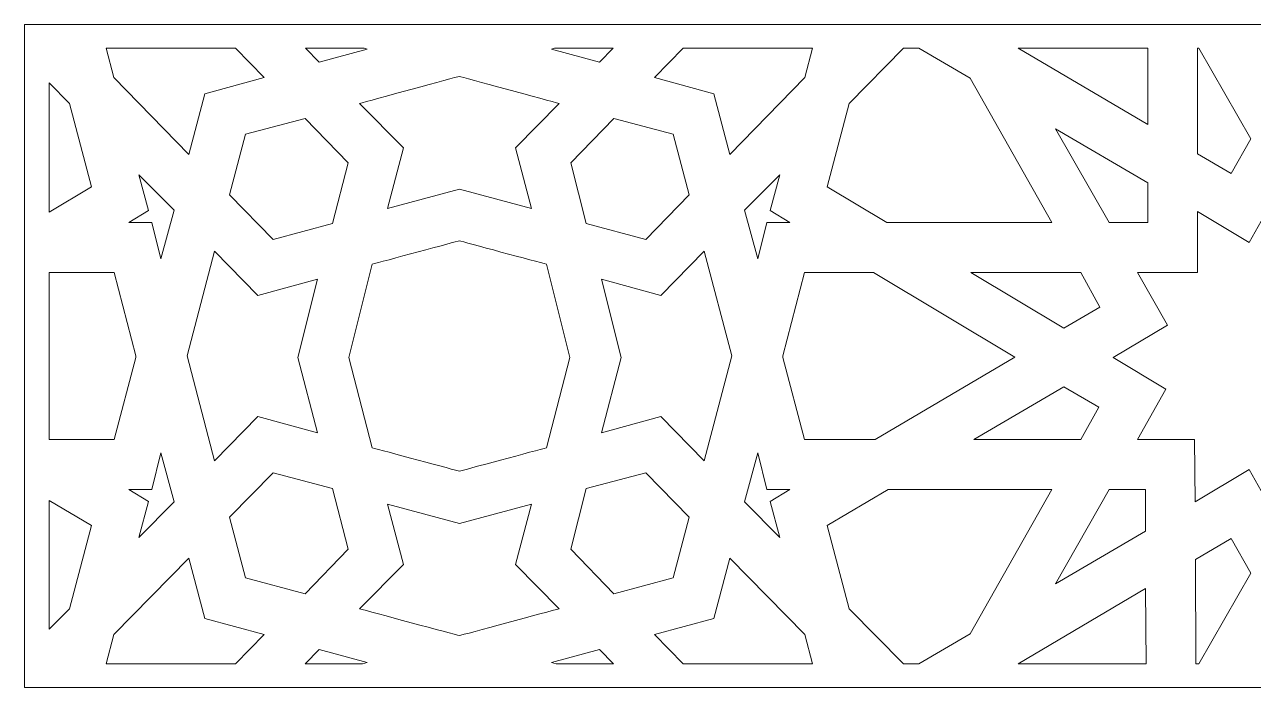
# Model space of a CAD drawing. Header units: millimetres. Extents: x -1689 to 1282, y -352 to 737.
# Drawn here: x 147.4 to 277.2, y -162.8 to -92.8 of the extents above; entities that cross this region are included whole.
import ezdxf

# ---------------------------------------------------------------- set-up
doc = ezdxf.new("R2010")
doc.units = ezdxf.units.MM
doc.header["$MEASUREMENT"] = 0
doc.layers.add('layer 1', color=7, linetype='Continuous')

msp = doc.modelspace()

# ---------------------------------------------------------------- linework, layer by layer
at = {"layer": 'layer 1', "color": 240, "lineweight": 18}
for points, knots in [([(412.3958, -92.8069), (412.3958, -92.8069), (147.3958, -92.8069), (147.3958, -92.8069), (147.3958, -92.8069), (147.3958, -92.8069), (147.3958, -162.8069), (147.3958, -162.8069), (147.3958, -162.8069), (147.3958, -162.8069), (412.3958, -162.8069), (412.3958, -162.8069), (412.3958, -162.8069), (412.3958, -162.8069), (412.3958, -92.8069), (412.3958, -92.8069)], [0, 0, 0, 0, 0.2, 0.2, 0.2, 0.2, 0.4, 0.4, 0.4, 0.4, 0.6, 0.6, 0.6, 0.6, 1, 1, 1, 1]), ([(156.0141, -95.3069), (156.0141, -95.3069), (169.6646, -95.3069), (169.6646, -95.3069), (169.6646, -95.3069), (169.6646, -95.3069), (172.7191, -98.3963), (172.7191, -98.3963), (172.7191, -98.3963), (172.7191, -98.3963), (166.4383, -100.1253), (166.4383, -100.1253), (166.4383, -100.1253), (166.4383, -100.1253), (164.7473, -106.5119), (164.7473, -106.5119), (164.7473, -106.5119), (164.7473, -106.5119), (156.8237, -98.3963), (156.8237, -98.3963), (156.8237, -98.3963), (156.8237, -98.3963), (156.0141, -95.3069), (156.0141, -95.3069)], [0, 0, 0, 0, 0.14285714, 0.14285714, 0.14285714, 0.14285714, 0.28571429, 0.28571429, 0.28571429, 0.28571429, 0.42857143, 0.42857143, 0.42857143, 0.42857143, 0.57142857, 0.57142857, 0.57142857, 0.57142857, 0.71428571, 0.71428571, 0.71428571, 0.71428571, 1, 1, 1, 1]), ([(177.0704, -95.3069), (177.0704, -95.3069), (183.258, -95.3069), (183.258, -95.3069), (183.258, -95.3069), (183.258, -95.3069), (183.5895, -95.3969), (183.5895, -95.3969), (183.5895, -95.3969), (183.5895, -95.3969), (178.5167, -96.7731), (178.5167, -96.7731), (178.5167, -96.7731), (178.5167, -96.7731), (177.0704, -95.3069), (177.0704, -95.3069)], [0, 0, 0, 0, 0.2, 0.2, 0.2, 0.2, 0.4, 0.4, 0.4, 0.4, 0.6, 0.6, 0.6, 0.6, 1, 1, 1, 1]), ([(203.3844, -95.3069), (203.3844, -95.3069), (209.5719, -95.3069), (209.5719, -95.3069), (209.5719, -95.3069), (209.5719, -95.3069), (208.1257, -96.7731), (208.1257, -96.7731), (208.1257, -96.7731), (208.1257, -96.7731), (203.0529, -95.3969), (203.0529, -95.3969), (203.0529, -95.3969), (203.0529, -95.3969), (203.3844, -95.3069), (203.3844, -95.3069)], [0, 0, 0, 0, 0.2, 0.2, 0.2, 0.2, 0.4, 0.4, 0.4, 0.4, 0.6, 0.6, 0.6, 0.6, 1, 1, 1, 1]), ([(216.9777, -95.3069), (216.9777, -95.3069), (230.628, -95.3069), (230.628, -95.3069), (230.628, -95.3069), (230.628, -95.3069), (229.8184, -98.3963), (229.8184, -98.3963), (229.8184, -98.3963), (229.8184, -98.3963), (221.895, -106.5119), (221.895, -106.5119), (221.895, -106.5119), (221.895, -106.5119), (220.2042, -100.1253), (220.2042, -100.1253), (220.2042, -100.1253), (220.2042, -100.1253), (213.9232, -98.3963), (213.9232, -98.3963), (213.9232, -98.3963), (213.9232, -98.3963), (216.9777, -95.3069), (216.9777, -95.3069)], [0, 0, 0, 0, 0.14285714, 0.14285714, 0.14285714, 0.14285714, 0.28571429, 0.28571429, 0.28571429, 0.28571429, 0.42857143, 0.42857143, 0.42857143, 0.42857143, 0.57142857, 0.57142857, 0.57142857, 0.57142857, 0.71428571, 0.71428571, 0.71428571, 0.71428571, 1, 1, 1, 1]), ([(240.2465, -95.3069), (240.2465, -95.3069), (241.8615, -95.3069), (241.8615, -95.3069), (241.8615, -95.3069), (241.8615, -95.3069), (247.2596, -98.4491), (247.2596, -98.4491), (247.2596, -98.4491), (247.2596, -98.4491), (255.9078, -113.6927), (255.9078, -113.6927), (255.9078, -113.6927), (255.9078, -113.6927), (238.4666, -113.6927), (238.4666, -113.6927), (238.4666, -113.6927), (238.4666, -113.6927), (232.186, -109.9523), (232.186, -109.9523), (232.186, -109.9523), (232.186, -109.9523), (234.5052, -101.1485), (234.5052, -101.1485), (234.5052, -101.1485), (234.5052, -101.1485), (240.2465, -95.3069), (240.2465, -95.3069)], [0, 0, 0, 0, 0.125, 0.125, 0.125, 0.125, 0.25, 0.25, 0.25, 0.25, 0.375, 0.375, 0.375, 0.375, 0.5, 0.5, 0.5, 0.5, 0.625, 0.625, 0.625, 0.625, 0.75, 0.75, 0.75, 0.75, 1, 1, 1, 1]), ([(252.3341, -95.3069), (252.3341, -95.3069), (266.0536, -95.3069), (266.0536, -95.3069), (266.0536, -95.3069), (266.0536, -95.3069), (266.0536, -103.3715), (266.0536, -103.3715), (266.0536, -103.3715), (266.0536, -103.3715), (252.3341, -95.3069), (252.3341, -95.3069)], [0, 0, 0, 0, 0.25, 0.25, 0.25, 0.25, 0.5, 0.5, 0.5, 0.5, 1, 1, 1, 1]), ([(271.2718, -95.3069), (271.2718, -95.3069), (271.4423, -95.3069), (271.4423, -95.3069), (271.4423, -95.3069), (271.4423, -95.3069), (276.9244, -104.8889), (276.9244, -104.8889), (276.9244, -104.8889), (276.9244, -104.8889), (274.8468, -108.5233), (274.8468, -108.5233), (274.8468, -108.5233), (274.8468, -108.5233), (271.2718, -106.4591), (271.2718, -106.4591), (271.2718, -106.4591), (271.2718, -106.4591), (271.2718, -95.3069), (271.2718, -95.3069)], [0, 0, 0, 0, 0.16666667, 0.16666667, 0.16666667, 0.16666667, 0.33333333, 0.33333333, 0.33333333, 0.33333333, 0.5, 0.5, 0.5, 0.5, 0.66666667, 0.66666667, 0.66666667, 0.66666667, 1, 1, 1, 1]), ([(152.1373, -101.1485), (152.1373, -101.1485), (154.4563, -109.9523), (154.4563, -109.9523), (154.4563, -109.9523), (154.4563, -109.9523), (149.9959, -112.6087), (149.9959, -112.6087), (149.9959, -112.6087), (149.9959, -112.6087), (149.9959, -98.9697), (149.9959, -98.9697), (149.9959, -98.9697), (149.9959, -98.9697), (152.1373, -101.1485), (152.1373, -101.1485)], [0, 0, 0, 0, 0.2, 0.2, 0.2, 0.2, 0.4, 0.4, 0.4, 0.4, 0.6, 0.6, 0.6, 0.6, 1, 1, 1, 1]), ([(203.8743, -101.1485), (203.8743, -101.1485), (199.2363, -105.8239), (199.2363, -105.8239), (199.2363, -105.8239), (199.2363, -105.8239), (200.9273, -112.2283), (200.9273, -112.2283), (200.9273, -112.2283), (200.9273, -112.2283), (193.3211, -110.1817), (193.3211, -110.1817), (193.3211, -110.1817), (193.3211, -110.1817), (185.7153, -112.2283), (185.7153, -112.2283), (185.7153, -112.2283), (185.7153, -112.2283), (187.4061, -105.8239), (187.4061, -105.8239), (187.4061, -105.8239), (187.4061, -105.8239), (182.7681, -101.1485), (182.7681, -101.1485)], [0, 0, 0, 0, 0.14285714, 0.14285714, 0.14285714, 0.14285714, 0.28571429, 0.28571429, 0.28571429, 0.28571429, 0.42857143, 0.42857143, 0.42857143, 0.42857143, 0.57142857, 0.57142857, 0.57142857, 0.57142857, 0.71428571, 0.71428571, 0.71428571, 0.71428571, 1, 1, 1, 1]), ([(177.0189, -102.7365), (177.0189, -102.7365), (181.5603, -107.3941), (181.5603, -107.3941), (181.5603, -107.3941), (181.5603, -107.3941), (179.9177, -113.7985), (179.9177, -113.7985), (179.9177, -113.7985), (179.9177, -113.7985), (173.6369, -115.5099), (173.6369, -115.5099), (173.6369, -115.5099), (173.6369, -115.5099), (169.0471, -110.7991), (169.0471, -110.7991), (169.0471, -110.7991), (169.0471, -110.7991), (170.7379, -104.3949), (170.7379, -104.3949), (170.7379, -104.3949), (170.7379, -104.3949), (177.0189, -102.7365), (177.0189, -102.7365)], [0, 0, 0, 0, 0.14285714, 0.14285714, 0.14285714, 0.14285714, 0.28571429, 0.28571429, 0.28571429, 0.28571429, 0.42857143, 0.42857143, 0.42857143, 0.42857143, 0.57142857, 0.57142857, 0.57142857, 0.57142857, 0.71428571, 0.71428571, 0.71428571, 0.71428571, 1, 1, 1, 1]), ([(215.9044, -104.3949), (215.9044, -104.3949), (217.5952, -110.7991), (217.5952, -110.7991), (217.5952, -110.7991), (217.5952, -110.7991), (213.0054, -115.5099), (213.0054, -115.5099), (213.0054, -115.5099), (213.0054, -115.5099), (206.7247, -113.7985), (206.7247, -113.7985), (206.7247, -113.7985), (206.7247, -113.7985), (205.0821, -107.3941), (205.0821, -107.3941), (205.0821, -107.3941), (205.0821, -107.3941), (209.6237, -102.7365), (209.6237, -102.7365), (209.6237, -102.7365), (209.6237, -102.7365), (215.9044, -104.3949), (215.9044, -104.3949)], [0, 0, 0, 0, 0.14285714, 0.14285714, 0.14285714, 0.14285714, 0.28571429, 0.28571429, 0.28571429, 0.28571429, 0.42857143, 0.42857143, 0.42857143, 0.42857143, 0.57142857, 0.57142857, 0.57142857, 0.57142857, 0.71428571, 0.71428571, 0.71428571, 0.71428571, 1, 1, 1, 1]), ([(266.0536, -109.5113), (266.0536, -109.5113), (266.0536, -113.6927), (266.0536, -113.6927), (266.0536, -113.6927), (266.0536, -113.6927), (261.9472, -113.6927), (261.9472, -113.6927), (261.9472, -113.6927), (261.9472, -113.6927), (256.2944, -103.8127), (256.2944, -103.8127), (256.2944, -103.8127), (256.2944, -103.8127), (266.0536, -109.5113), (266.0536, -109.5113)], [0, 0, 0, 0, 0.2, 0.2, 0.2, 0.2, 0.4, 0.4, 0.4, 0.4, 0.6, 0.6, 0.6, 0.6, 1, 1, 1, 1]), ([(159.4809, -108.6821), (159.4809, -108.6821), (163.2013, -112.4223), (163.2013, -112.4223), (163.2013, -112.4223), (163.2013, -112.4223), (161.8001, -117.5387), (161.8001, -117.5387), (161.8001, -117.5387), (161.8001, -117.5387), (160.8337, -113.6927), (160.8337, -113.6927), (160.8337, -113.6927), (160.8337, -113.6927), (158.4181, -113.6927), (158.4181, -113.6927), (158.4181, -113.6927), (158.4181, -113.6927), (160.4955, -112.4577), (160.4955, -112.4577), (160.4955, -112.4577), (160.4955, -112.4577), (159.4809, -108.6821), (159.4809, -108.6821)], [0, 0, 0, 0, 0.14285714, 0.14285714, 0.14285714, 0.14285714, 0.28571429, 0.28571429, 0.28571429, 0.28571429, 0.42857143, 0.42857143, 0.42857143, 0.42857143, 0.57142857, 0.57142857, 0.57142857, 0.57142857, 0.71428571, 0.71428571, 0.71428571, 0.71428571, 1, 1, 1, 1]), ([(226.1468, -112.4577), (226.1468, -112.4577), (228.2242, -113.6927), (228.2242, -113.6927), (228.2242, -113.6927), (228.2242, -113.6927), (225.8086, -113.6927), (225.8086, -113.6927), (225.8086, -113.6927), (225.8086, -113.6927), (224.8422, -117.5387), (224.8422, -117.5387), (224.8422, -117.5387), (224.8422, -117.5387), (223.4412, -112.4223), (223.4412, -112.4223), (223.4412, -112.4223), (223.4412, -112.4223), (227.1614, -108.6821), (227.1614, -108.6821), (227.1614, -108.6821), (227.1614, -108.6821), (226.1468, -112.4577), (226.1468, -112.4577)], [0, 0, 0, 0, 0.14285714, 0.14285714, 0.14285714, 0.14285714, 0.28571429, 0.28571429, 0.28571429, 0.28571429, 0.42857143, 0.42857143, 0.42857143, 0.42857143, 0.57142857, 0.57142857, 0.57142857, 0.57142857, 0.71428571, 0.71428571, 0.71428571, 0.71428571, 1, 1, 1, 1]), ([(291.7084, -131.0531), (291.7084, -131.0531), (294.8488, -136.6107), (294.8488, -136.6107), (294.8488, -136.6107), (294.8488, -136.6107), (288.568, -136.6107), (288.568, -136.6107), (288.568, -136.6107), (288.568, -136.6107), (288.568, -143.0503), (288.568, -143.0503), (288.568, -143.0503), (288.568, -143.0503), (283.0602, -139.8041), (283.0602, -139.8041), (283.0602, -139.8041), (283.0602, -139.8041), (279.9198, -145.4145), (279.9198, -145.4145), (279.9198, -145.4145), (279.9198, -145.4145), (276.731, -139.8041), (276.731, -139.8041), (276.731, -139.8041), (276.731, -139.8041), (271.03, -143.1915), (271.03, -143.1915), (271.03, -143.1915), (271.03, -143.1915), (270.9814, -136.6107), (270.9814, -136.6107), (270.9814, -136.6107), (270.9814, -136.6107), (264.9426, -136.6107), (264.9426, -136.6107), (264.9426, -136.6107), (264.9426, -136.6107), (267.9378, -131.3001), (267.9378, -131.3001), (267.9378, -131.3001), (267.9378, -131.3001), (262.3818, -127.9481), (262.3818, -127.9481), (262.3818, -127.9481), (262.3818, -127.9481), (268.1312, -124.5607), (268.1312, -124.5607), (268.1312, -124.5607), (268.1312, -124.5607), (264.9426, -119.0031), (264.9426, -119.0031), (264.9426, -119.0031), (264.9426, -119.0031), (271.2718, -119.0031), (271.2718, -119.0031), (271.2718, -119.0031), (271.2718, -119.0031), (271.2718, -112.5635), (271.2718, -112.5635), (271.2718, -112.5635), (271.2718, -112.5635), (276.7312, -115.8097), (276.7312, -115.8097), (276.7312, -115.8097), (276.7312, -115.8097), (279.92, -110.1993), (279.92, -110.1993), (279.92, -110.1993), (279.92, -110.1993), (283.0604, -115.8097), (283.0604, -115.8097), (283.0604, -115.8097), (283.0604, -115.8097), (288.5682, -112.5635), (288.5682, -112.5635), (288.5682, -112.5635), (288.5682, -112.5635), (288.568, -119.0031), (288.568, -119.0031), (288.568, -119.0031), (288.568, -119.0031), (294.8488, -119.0031), (294.8488, -119.0031), (294.8488, -119.0031), (294.8488, -119.0031), (291.7084, -124.5607), (291.7084, -124.5607), (291.7084, -124.5607), (291.7084, -124.5607), (296.9266, -127.9481), (296.9266, -127.9481), (296.9266, -127.9481), (296.9266, -127.9481), (291.7084, -131.0531), (291.7084, -131.0531)], [0, 0, 0, 0, 0.04, 0.04, 0.04, 0.04, 0.08, 0.08, 0.08, 0.08, 0.12, 0.12, 0.12, 0.12, 0.16, 0.16, 0.16, 0.16, 0.2, 0.2, 0.2, 0.2, 0.24, 0.24, 0.24, 0.24, 0.28, 0.28, 0.28, 0.28, 0.32, 0.32, 0.32, 0.32, 0.36, 0.36, 0.36, 0.36, 0.4, 0.4, 0.4, 0.4, 0.44, 0.44, 0.44, 0.44, 0.48, 0.48, 0.48, 0.48, 0.52, 0.52, 0.52, 0.52, 0.56, 0.56, 0.56, 0.56, 0.6, 0.6, 0.6, 0.6, 0.64, 0.64, 0.64, 0.64, 0.68, 0.68, 0.68, 0.68, 0.72, 0.72, 0.72, 0.72, 0.76, 0.76, 0.76, 0.76, 0.8, 0.8, 0.8, 0.8, 0.84, 0.84, 0.84, 0.84, 0.88, 0.88, 0.88, 0.88, 0.92, 0.92, 0.92, 0.92, 1, 1, 1, 1]), ([(178.3233, -119.6911), (178.3233, -119.6911), (176.2457, -127.9481), (176.2457, -127.9481), (176.2457, -127.9481), (176.2457, -127.9481), (178.3233, -135.9227), (178.3233, -135.9227), (178.3233, -135.9227), (178.3233, -135.9227), (172.0423, -134.1937), (172.0423, -134.1937), (172.0423, -134.1937), (172.0423, -134.1937), (167.4527, -138.8689), (167.4527, -138.8689), (167.4527, -138.8689), (167.4527, -138.8689), (164.5541, -127.8069), (164.5541, -127.8069), (164.5541, -127.8069), (164.5541, -127.8069), (167.4527, -116.7449), (167.4527, -116.7449), (167.4527, -116.7449), (167.4527, -116.7449), (172.0423, -121.4201), (172.0423, -121.4201), (172.0423, -121.4201), (172.0423, -121.4201), (178.3233, -119.6911), (178.3233, -119.6911)], [0, 0, 0, 0, 0.11111111, 0.11111111, 0.11111111, 0.11111111, 0.22222222, 0.22222222, 0.22222222, 0.22222222, 0.33333333, 0.33333333, 0.33333333, 0.33333333, 0.44444444, 0.44444444, 0.44444444, 0.44444444, 0.55555556, 0.55555556, 0.55555556, 0.55555556, 0.66666667, 0.66666667, 0.66666667, 0.66666667, 0.77777778, 0.77777778, 0.77777778, 0.77777778, 1, 1, 1, 1]), ([(184.1209, -118.1209), (185.0387, -117.8739), (193.0489, -115.7039), (193.3211, -115.6333), (193.3211, -115.6333), (193.6907, -115.7391), (201.6027, -117.8739), (202.5213, -118.1209)], [0, 0, 0, 0, 0.33333333, 0.33333333, 0.33333333, 0.33333333, 1, 1, 1, 1]), ([(222.0884, -127.8069), (222.0884, -127.8069), (219.1896, -138.8689), (219.1896, -138.8689), (219.1896, -138.8689), (219.1896, -138.8689), (214.6, -134.1937), (214.6, -134.1937), (214.6, -134.1937), (214.6, -134.1937), (208.3193, -135.9227), (208.3193, -135.9227), (208.3193, -135.9227), (208.3193, -135.9227), (210.3966, -127.9481), (210.3966, -127.9481), (210.3966, -127.9481), (210.3966, -127.9481), (208.3193, -119.6911), (208.3193, -119.6911), (208.3193, -119.6911), (208.3193, -119.6911), (214.6, -121.4201), (214.6, -121.4201), (214.6, -121.4201), (214.6, -121.4201), (219.1896, -116.7449), (219.1896, -116.7449), (219.1896, -116.7449), (219.1896, -116.7449), (222.0884, -127.8069), (222.0884, -127.8069)], [0, 0, 0, 0, 0.11111111, 0.11111111, 0.11111111, 0.11111111, 0.22222222, 0.22222222, 0.22222222, 0.22222222, 0.33333333, 0.33333333, 0.33333333, 0.33333333, 0.44444444, 0.44444444, 0.44444444, 0.44444444, 0.55555556, 0.55555556, 0.55555556, 0.55555556, 0.66666667, 0.66666667, 0.66666667, 0.66666667, 0.77777778, 0.77777778, 0.77777778, 0.77777778, 1, 1, 1, 1]), ([(156.8721, -119.0031), (156.8721, -119.0031), (159.1427, -127.8069), (159.1427, -127.8069), (159.1427, -127.8069), (159.1427, -127.8069), (159.1427, -127.9481), (159.1427, -127.9481), (159.1427, -127.9481), (159.1427, -127.9481), (156.8721, -136.6107), (156.8721, -136.6107), (156.8721, -136.6107), (156.8721, -136.6107), (149.9959, -136.6107), (149.9959, -136.6107), (149.9959, -136.6107), (149.9959, -136.6107), (149.9959, -119.0031), (149.9959, -119.0031), (149.9959, -119.0031), (149.9959, -119.0031), (156.8721, -119.0031), (156.8721, -119.0031)], [0, 0, 0, 0, 0.14285714, 0.14285714, 0.14285714, 0.14285714, 0.28571429, 0.28571429, 0.28571429, 0.28571429, 0.42857143, 0.42857143, 0.42857143, 0.42857143, 0.57142857, 0.57142857, 0.57142857, 0.57142857, 0.71428571, 0.71428571, 0.71428571, 0.71428571, 1, 1, 1, 1]), ([(184.1209, -137.4929), (184.1209, -137.4929), (181.6569, -127.9481), (181.6569, -127.9481), (181.6569, -127.9481), (181.6569, -127.9481), (184.1209, -118.1209), (184.1209, -118.1209)], [0, 0, 0, 0, 0.33333333, 0.33333333, 0.33333333, 0.33333333, 1, 1, 1, 1]), ([(251.9946, -127.9127), (251.9946, -127.9127), (237.2588, -136.6107), (237.2588, -136.6107), (237.2588, -136.6107), (237.2588, -136.6107), (229.7702, -136.6107), (229.7702, -136.6107), (229.7702, -136.6107), (229.7702, -136.6107), (227.4996, -127.9481), (227.4996, -127.9481), (227.4996, -127.9481), (227.4996, -127.9481), (227.4996, -127.8069), (227.4996, -127.8069), (227.4996, -127.8069), (227.4996, -127.8069), (229.7702, -119.0031), (229.7702, -119.0031), (229.7702, -119.0031), (229.7702, -119.0031), (237.0656, -119.0031), (237.0656, -119.0031), (237.0656, -119.0031), (237.0656, -119.0031), (251.9946, -127.9127), (251.9946, -127.9127)], [0, 0, 0, 0, 0.125, 0.125, 0.125, 0.125, 0.25, 0.25, 0.25, 0.25, 0.375, 0.375, 0.375, 0.375, 0.5, 0.5, 0.5, 0.5, 0.625, 0.625, 0.625, 0.625, 0.75, 0.75, 0.75, 0.75, 1, 1, 1, 1]), ([(258.9518, -119.0031), (258.9518, -119.0031), (260.981, -122.6375), (260.981, -122.6375), (260.981, -122.6375), (260.981, -122.6375), (257.164, -124.8605), (257.164, -124.8605), (257.164, -124.8605), (257.164, -124.8605), (247.3564, -119.0031), (247.3564, -119.0031), (247.3564, -119.0031), (247.3564, -119.0031), (258.9518, -119.0031), (258.9518, -119.0031)], [0, 0, 0, 0, 0.2, 0.2, 0.2, 0.2, 0.4, 0.4, 0.4, 0.4, 0.6, 0.6, 0.6, 0.6, 1, 1, 1, 1]), ([(260.884, -133.2233), (260.884, -133.2233), (258.9518, -136.6107), (258.9518, -136.6107), (258.9518, -136.6107), (258.9518, -136.6107), (247.6464, -136.6107), (247.6464, -136.6107), (247.6464, -136.6107), (247.6464, -136.6107), (257.1642, -131.0531), (257.1642, -131.0531), (257.1642, -131.0531), (257.1642, -131.0531), (260.884, -133.2233), (260.884, -133.2233)], [0, 0, 0, 0, 0.2, 0.2, 0.2, 0.2, 0.4, 0.4, 0.4, 0.4, 0.6, 0.6, 0.6, 0.6, 1, 1, 1, 1]), ([(202.5213, -137.4929), (201.6045, -137.7399), (193.5879, -139.9099), (193.3217, -139.9805), (193.3217, -139.9805), (193.0869, -139.9099), (185.0393, -137.7399), (184.1209, -137.4929)], [0, 0, 0, 0, 0.33333333, 0.33333333, 0.33333333, 0.33333333, 1, 1, 1, 1]), ([(163.2013, -143.1915), (163.2013, -143.1915), (159.4809, -146.9847), (159.4809, -146.9847), (159.4809, -146.9847), (159.4809, -146.9847), (160.4955, -143.1561), (160.4955, -143.1561), (160.4955, -143.1561), (160.4955, -143.1561), (158.4181, -141.9211), (158.4181, -141.9211), (158.4181, -141.9211), (158.4181, -141.9211), (160.8337, -141.9211), (160.8337, -141.9211), (160.8337, -141.9211), (160.8337, -141.9211), (161.8001, -138.0397), (161.8001, -138.0397), (161.8001, -138.0397), (161.8001, -138.0397), (163.2013, -143.1915), (163.2013, -143.1915)], [0, 0, 0, 0, 0.14285714, 0.14285714, 0.14285714, 0.14285714, 0.28571429, 0.28571429, 0.28571429, 0.28571429, 0.42857143, 0.42857143, 0.42857143, 0.42857143, 0.57142857, 0.57142857, 0.57142857, 0.57142857, 0.71428571, 0.71428571, 0.71428571, 0.71428571, 1, 1, 1, 1]), ([(224.8422, -138.0397), (224.8422, -138.0397), (225.8086, -141.9211), (225.8086, -141.9211), (225.8086, -141.9211), (225.8086, -141.9211), (228.2242, -141.9211), (228.2242, -141.9211), (228.2242, -141.9211), (228.2242, -141.9211), (226.1468, -143.1561), (226.1468, -143.1561), (226.1468, -143.1561), (226.1468, -143.1561), (227.1614, -146.9847), (227.1614, -146.9847), (227.1614, -146.9847), (227.1614, -146.9847), (223.4412, -143.1915), (223.4412, -143.1915), (223.4412, -143.1915), (223.4412, -143.1915), (224.8422, -138.0397), (224.8422, -138.0397)], [0, 0, 0, 0, 0.14285714, 0.14285714, 0.14285714, 0.14285714, 0.28571429, 0.28571429, 0.28571429, 0.28571429, 0.42857143, 0.42857143, 0.42857143, 0.42857143, 0.57142857, 0.57142857, 0.57142857, 0.57142857, 0.71428571, 0.71428571, 0.71428571, 0.71428571, 1, 1, 1, 1]), ([(173.6369, -140.1569), (173.6369, -140.1569), (179.9177, -141.8153), (179.9177, -141.8153), (179.9177, -141.8153), (179.9177, -141.8153), (181.5603, -148.2197), (181.5603, -148.2197), (181.5603, -148.2197), (181.5603, -148.2197), (177.0189, -152.9303), (177.0189, -152.9303), (177.0189, -152.9303), (177.0189, -152.9303), (170.7379, -151.2189), (170.7379, -151.2189), (170.7379, -151.2189), (170.7379, -151.2189), (169.0471, -144.8147), (169.0471, -144.8147), (169.0471, -144.8147), (169.0471, -144.8147), (173.6369, -140.1569), (173.6369, -140.1569)], [0, 0, 0, 0, 0.14285714, 0.14285714, 0.14285714, 0.14285714, 0.28571429, 0.28571429, 0.28571429, 0.28571429, 0.42857143, 0.42857143, 0.42857143, 0.42857143, 0.57142857, 0.57142857, 0.57142857, 0.57142857, 0.71428571, 0.71428571, 0.71428571, 0.71428571, 1, 1, 1, 1]), ([(213.0054, -140.1569), (213.0054, -140.1569), (217.5952, -144.8147), (217.5952, -144.8147), (217.5952, -144.8147), (217.5952, -144.8147), (215.9044, -151.2189), (215.9044, -151.2189), (215.9044, -151.2189), (215.9044, -151.2189), (209.6237, -152.9303), (209.6237, -152.9303), (209.6237, -152.9303), (209.6237, -152.9303), (205.0821, -148.2197), (205.0821, -148.2197), (205.0821, -148.2197), (205.0821, -148.2197), (206.7247, -141.8153), (206.7247, -141.8153), (206.7247, -141.8153), (206.7247, -141.8153), (213.0054, -140.1569), (213.0054, -140.1569)], [0, 0, 0, 0, 0.14285714, 0.14285714, 0.14285714, 0.14285714, 0.28571429, 0.28571429, 0.28571429, 0.28571429, 0.42857143, 0.42857143, 0.42857143, 0.42857143, 0.57142857, 0.57142857, 0.57142857, 0.57142857, 0.71428571, 0.71428571, 0.71428571, 0.71428571, 1, 1, 1, 1]), ([(255.9078, -141.9211), (255.9078, -141.9211), (247.2596, -157.1647), (247.2596, -157.1647), (247.2596, -157.1647), (247.2596, -157.1647), (241.8615, -160.3069), (241.8615, -160.3069), (241.8615, -160.3069), (241.8615, -160.3069), (240.2432, -160.3069), (240.2432, -160.3069), (240.2432, -160.3069), (240.2432, -160.3069), (234.5052, -154.5005), (234.5052, -154.5005), (234.5052, -154.5005), (234.5052, -154.5005), (232.186, -145.7143), (232.186, -145.7143), (232.186, -145.7143), (232.186, -145.7143), (238.6118, -141.9211), (238.6118, -141.9211), (238.6118, -141.9211), (238.6118, -141.9211), (255.9078, -141.9211), (255.9078, -141.9211)], [0, 0, 0, 0, 0.125, 0.125, 0.125, 0.125, 0.25, 0.25, 0.25, 0.25, 0.375, 0.375, 0.375, 0.375, 0.5, 0.5, 0.5, 0.5, 0.625, 0.625, 0.625, 0.625, 0.75, 0.75, 0.75, 0.75, 1, 1, 1, 1]), ([(265.8124, -141.9211), (265.8124, -141.9211), (265.8124, -146.2967), (265.8124, -146.2967), (265.8124, -146.2967), (265.8124, -146.2967), (256.2944, -151.8541), (256.2944, -151.8541), (256.2944, -151.8541), (256.2944, -151.8541), (261.9472, -141.9211), (261.9472, -141.9211), (261.9472, -141.9211), (261.9472, -141.9211), (265.8124, -141.9211), (265.8124, -141.9211)], [0, 0, 0, 0, 0.2, 0.2, 0.2, 0.2, 0.4, 0.4, 0.4, 0.4, 0.6, 0.6, 0.6, 0.6, 1, 1, 1, 1]), ([(154.4563, -145.7143), (154.4563, -145.7143), (152.1373, -154.5005), (152.1373, -154.5005), (152.1373, -154.5005), (152.1373, -154.5005), (149.9959, -156.6674), (149.9959, -156.6674), (149.9959, -156.6674), (149.9959, -156.6674), (149.9959, -143.0813), (149.9959, -143.0813), (149.9959, -143.0813), (149.9959, -143.0813), (154.4563, -145.7143), (154.4563, -145.7143)], [0, 0, 0, 0, 0.2, 0.2, 0.2, 0.2, 0.4, 0.4, 0.4, 0.4, 0.6, 0.6, 0.6, 0.6, 1, 1, 1, 1]), ([(182.7681, -154.5005), (182.7681, -154.5005), (187.4063, -149.8429), (187.4063, -149.8429), (187.4063, -149.8429), (187.4063, -149.8429), (185.7153, -143.4385), (185.7153, -143.4385), (185.7153, -143.4385), (185.7153, -143.4385), (193.3213, -145.4851), (193.3213, -145.4851), (193.3213, -145.4851), (193.3213, -145.4851), (200.9273, -143.4385), (200.9273, -143.4385), (200.9273, -143.4385), (200.9273, -143.4385), (199.2361, -149.8429), (199.2361, -149.8429)], [0, 0, 0, 0, 0.16666667, 0.16666667, 0.16666667, 0.16666667, 0.33333333, 0.33333333, 0.33333333, 0.33333333, 0.5, 0.5, 0.5, 0.5, 0.66666667, 0.66666667, 0.66666667, 0.66666667, 1, 1, 1, 1]), ([(276.9244, -150.7249), (276.9244, -150.7249), (271.4388, -160.3069), (271.4388, -160.3069), (271.4388, -160.3069), (271.4388, -160.3069), (271.1245, -160.3069), (271.1245, -160.3069), (271.1245, -160.3069), (271.1245, -160.3069), (271.0782, -149.2959), (271.0782, -149.2959), (271.0782, -149.2959), (271.0782, -149.2959), (274.8468, -147.0905), (274.8468, -147.0905), (274.8468, -147.0905), (274.8468, -147.0905), (276.9244, -150.7249), (276.9244, -150.7249)], [0, 0, 0, 0, 0.16666667, 0.16666667, 0.16666667, 0.16666667, 0.33333333, 0.33333333, 0.33333333, 0.33333333, 0.5, 0.5, 0.5, 0.5, 0.66666667, 0.66666667, 0.66666667, 0.66666667, 1, 1, 1, 1]), ([(166.4383, -155.5415), (166.4383, -155.5415), (172.7191, -157.2175), (172.7191, -157.2175), (172.7191, -157.2175), (172.7191, -157.2175), (169.6845, -160.3069), (169.6845, -160.3069), (169.6845, -160.3069), (169.6845, -160.3069), (156.0141, -160.3069), (156.0141, -160.3069), (156.0141, -160.3069), (156.0141, -160.3069), (156.8237, -157.2175), (156.8237, -157.2175), (156.8237, -157.2175), (156.8237, -157.2175), (164.7473, -149.1547), (164.7473, -149.1547), (164.7473, -149.1547), (164.7473, -149.1547), (166.4383, -155.5415), (166.4383, -155.5415)], [0, 0, 0, 0, 0.14285714, 0.14285714, 0.14285714, 0.14285714, 0.28571429, 0.28571429, 0.28571429, 0.28571429, 0.42857143, 0.42857143, 0.42857143, 0.42857143, 0.57142857, 0.57142857, 0.57142857, 0.57142857, 0.71428571, 0.71428571, 0.71428571, 0.71428571, 1, 1, 1, 1]), ([(229.8184, -157.2175), (229.8184, -157.2175), (230.628, -160.3069), (230.628, -160.3069), (230.628, -160.3069), (230.628, -160.3069), (216.9578, -160.3069), (216.9578, -160.3069), (216.9578, -160.3069), (216.9578, -160.3069), (213.9232, -157.2175), (213.9232, -157.2175), (213.9232, -157.2175), (213.9232, -157.2175), (220.2042, -155.5415), (220.2042, -155.5415), (220.2042, -155.5415), (220.2042, -155.5415), (221.895, -149.1547), (221.895, -149.1547), (221.895, -149.1547), (221.895, -149.1547), (229.8184, -157.2175), (229.8184, -157.2175)], [0, 0, 0, 0, 0.14285714, 0.14285714, 0.14285714, 0.14285714, 0.28571429, 0.28571429, 0.28571429, 0.28571429, 0.42857143, 0.42857143, 0.42857143, 0.42857143, 0.57142857, 0.57142857, 0.57142857, 0.57142857, 0.71428571, 0.71428571, 0.71428571, 0.71428571, 1, 1, 1, 1]), ([(265.8124, -152.3481), (265.8124, -152.3481), (265.8777, -160.3069), (265.8777, -160.3069), (265.8777, -160.3069), (265.8777, -160.3069), (252.3289, -160.3069), (252.3289, -160.3069), (252.3289, -160.3069), (252.3289, -160.3069), (265.8124, -152.3481), (265.8124, -152.3481)], [0, 0, 0, 0, 0.25, 0.25, 0.25, 0.25, 0.5, 0.5, 0.5, 0.5, 1, 1, 1, 1]), ([(203.8743, -154.5005), (202.8321, -154.7829), (193.6873, -157.2351), (193.3207, -157.3411), (193.3207, -157.3411), (192.8157, -157.1999), (183.8087, -154.7829), (182.7681, -154.5005)], [0, 0, 0, 0, 0.33333333, 0.33333333, 0.33333333, 0.33333333, 1, 1, 1, 1]), ([(178.5167, -158.7877), (178.5167, -158.7877), (183.5895, -160.1639), (183.5895, -160.1639), (183.5895, -160.1639), (183.5895, -160.1639), (183.0888, -160.3069), (183.0888, -160.3069), (183.0888, -160.3069), (183.0888, -160.3069), (177.039, -160.3069), (177.039, -160.3069), (177.039, -160.3069), (177.039, -160.3069), (178.5167, -158.7877), (178.5167, -158.7877)], [0, 0, 0, 0, 0.2, 0.2, 0.2, 0.2, 0.4, 0.4, 0.4, 0.4, 0.6, 0.6, 0.6, 0.6, 1, 1, 1, 1]), ([(208.1257, -158.7877), (208.1257, -158.7877), (209.6033, -160.3069), (209.6033, -160.3069), (209.6033, -160.3069), (209.6033, -160.3069), (203.5536, -160.3069), (203.5536, -160.3069), (203.5536, -160.3069), (203.5536, -160.3069), (203.0529, -160.1639), (203.0529, -160.1639), (203.0529, -160.1639), (203.0529, -160.1639), (208.1257, -158.7877), (208.1257, -158.7877)], [0, 0, 0, 0, 0.2, 0.2, 0.2, 0.2, 0.4, 0.4, 0.4, 0.4, 0.6, 0.6, 0.6, 0.6, 1, 1, 1, 1])]:
    msp.add_open_spline(points, degree=3, knots=knots, dxfattribs=at)
for points in [[(182.7681, -101.1485), (183.8039, -100.8663), (193.0187, -98.3609), (193.3213, -98.2727)], [(193.3213, -98.2727), (193.5237, -98.3257), (202.8393, -100.8663), (203.8743, -101.1485)], [(202.5213, -118.1209), (202.5213, -118.1209), (204.9855, -127.9481), (204.9855, -127.9481)], [(204.9855, -127.9481), (204.9855, -127.9481), (202.5213, -137.4929), (202.5213, -137.4929)], [(199.2361, -149.8429), (199.2361, -149.8429), (203.8743, -154.5005), (203.8743, -154.5005)]]:
    msp.add_open_spline(points, degree=3, dxfattribs=at)

doc.saveas('drawing.dxf')
